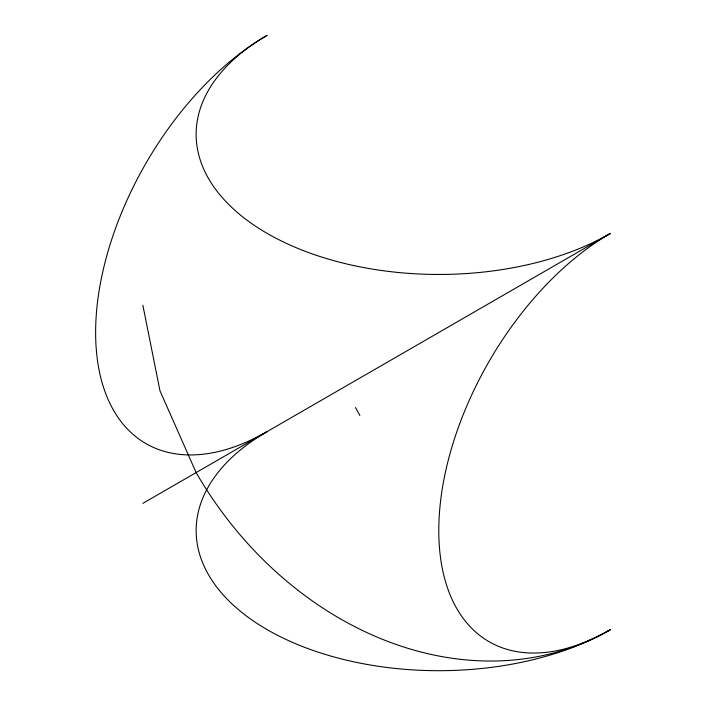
<?xml version="1.0" encoding="UTF-8"?>
<svg xmlns="http://www.w3.org/2000/svg" width="706" height="706" viewBox="0 0 706 706"><rect width="100%" height="100%" fill="white"/><g stroke="black" fill="none" stroke-linecap="round" stroke-linejoin="round"><path stroke-width="1.06" d="M142.859 503.343L610.372 233.421A242.652 140.097 0 0 1 267.212 233.421A242.652 140.097 0 0 1 267.212 35.3A242.652 140.097 -60 0 0 95.628 332.482A242.652 140.097 -60 0 0 267.212 431.551A242.652 140.097 0 0 0 267.212 629.664A242.652 140.097 0 0 0 610.372 629.664A242.652 140.097 -60 0 1 438.788 530.603A242.652 140.097 -60 0 1 610.372 233.421M355.48 407.512L359.848 415.472M142.859 305.213L159.997 390.886L196.136 472.579A343.16 280.185 60 0 0 610.372 629.664"/></g></svg>
